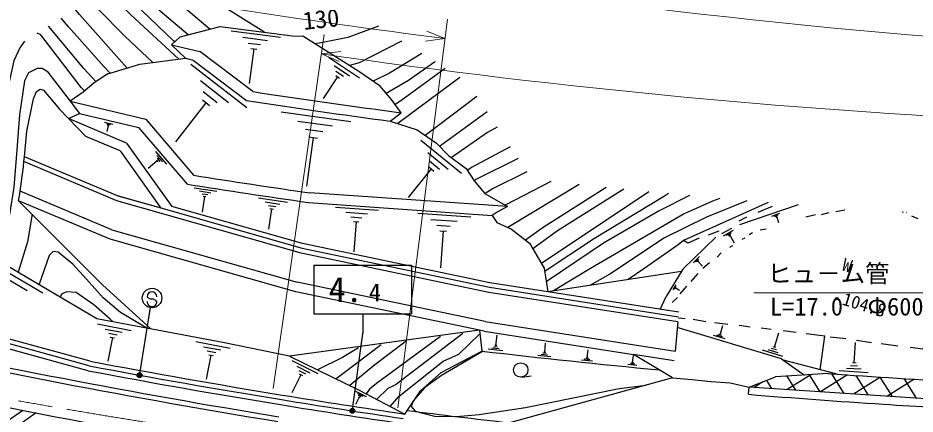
# Model space of a CAD drawing. Units: millimetres, scale not verified. Extents: x -1553829 to 1976667, y 20000 to 3795123.
# Drawn here: x 124698 to 216488, y 287572 to 328146 of the extents above; entities that cross this region are included whole.
import ezdxf
from ezdxf.enums import TextEntityAlignment as Align

# ---------------------------------------------------------------- set-up
doc = ezdxf.new("R2010")
doc.units = ezdxf.units.MM
doc.header["$LTSCALE"] = 1000
doc.header["$PDMODE"] = 32
doc.header["$PDSIZE"] = 500
doc.linetypes.add('CHAIN', pattern=[18.5, 12, -1.5, 3.5, -1.5])
for name, color, linetype, lineweight in [('M-BGD', 7, 'Continuous', 25), ('M-BMK', 2, 'CHAIN', 13), ('M-STR-HTXT', 7, 'Continuous', 13), ('M-STR-STRC', 7, 'Continuous', 25)]:
    doc.layers.add(name, color=color, linetype=linetype, lineweight=lineweight)
doc.styles.add('ＭＳ ゴシック', font='')
doc.styles.get('ＭＳ ゴシック').set_extended_font_data('MS Gothic')

msp = doc.modelspace()

# ---------------------------------------------------------------- linework, layer by layer
at = {"layer": 'M-BGD'}
for p, q in [((141307, 326199), (145384, 327281)), ((145384, 327281), (152756, 326320)), ((146500, 326833), (151563, 326173)), ((140400, 325386), (141307, 326199)), ((147699, 326162), (150231, 325832)), ((152756, 326320), (153844, 326294)), ((159588, 322655), (153844, 326294)), ((140400, 325386), (143311, 324696)), ((141833, 324019), (140400, 325386)), ((148266, 325573), (149532, 325408)), ((148833, 324984), (148371, 321440)), ((148517, 325025), (149150, 324943)), ((148722, 320600), (143311, 324696)), ((156459, 324141), (159643, 322006)), ((133897, 322406), (137166, 323417)), ((137166, 323417), (141833, 324019)), ((141833, 324019), (142619, 323833)), ((142392, 323412), (148128, 318957)), ((142619, 323833), (148078, 319687)), ((157041, 323289), (158633, 322221)), ((133897, 322406), (132491, 321506)), ((157211, 322252), (157609, 321985)), ((157226, 322704), (158022, 322170)), ((161774, 321144), (159588, 322655)), ((132491, 321506), (131368, 320539)), ((143380, 321724), (146249, 319497)), ((157410, 322118), (155916, 319889)), ((169906, 322038), (163570, 317321)), ((126291, 319857), (126592, 320626)), ((126592, 320626), (126958, 320856)), ((126958, 320856), (127327, 320730)), ((127327, 320730), (128937, 318795)), ((131368, 320539), (130045, 319619)), ((143652, 320594), (145086, 319480)), ((162931, 319778), (161774, 321144)), ((125624, 316557), (126291, 319857)), ((130045, 319619), (137772, 317787)), ((130045, 319619), (131010, 318365)), ((143923, 319463), (140805, 315447)), ((143565, 319742), (144282, 319185)), ((163903, 318438), (162931, 319778)), ((128937, 318795), (131631, 316008)), ((151634, 318542), (158770, 317554)), ((172697, 318524), (167843, 314984)), ((129858, 317842), (131010, 318365)), ((135804, 315331), (129858, 317842)), ((131010, 318365), (137082, 316926)), ((137772, 317787), (142677, 312028)), ((162790, 317577), (163903, 318438)), ((133554, 317453), (134399, 317253)), ((133746, 317319), (134168, 317219)), ((133917, 317100), (133777, 316508)), ((133831, 317209), (134042, 317159)), ((133864, 317112), (133969, 317087)), ((142035, 311117), (137082, 316926)), ((153319, 317581), (156887, 317087)), ((154112, 316744), (155896, 316497)), ((162790, 317577), (165544, 316673)), ((125353, 313924), (125624, 316557)), ((135153, 314520), (131631, 316008)), ((154906, 315907), (154214, 310912)), ((154460, 315969), (155352, 315845)), ((165544, 316673), (167509, 315333)), ((135804, 315331), (140427, 308838)), ((165923, 315619), (170079, 312233)), ((167509, 315333), (168740, 314045)), ((134889, 309908), (125354, 313934)), ((135153, 314520), (139321, 308668)), ((138776, 314477), (139884, 313177)), ((138923, 314041), (139477, 313391)), ((166623, 314357), (168701, 312664)), ((168740, 314045), (170551, 312716)), ((125279, 312910), (125302, 313428)), ((125302, 313428), (125353, 313924)), ((134806, 309415), (125302, 313428)), ((138940, 313494), (138031, 312719)), ((138871, 313576), (139009, 313413)), ((138932, 313768), (139209, 313443)), ((166804, 313518), (167843, 312671)), ((124853, 309921), (125279, 312910)), ((166985, 312679), (164614, 309770)), ((166725, 312891), (167245, 312467)), ((170551, 312716), (171388, 311456)), ((171388, 311456), (172453, 310179)), ((179238, 311390), (174537, 308953)), ((134308, 306457), (124936, 310414)), ((142728, 310741), (145058, 310389)), ((143275, 310420), (144440, 310244)), ((182108, 311074), (174813, 306685)), ((189249, 310342), (178254, 303002)), ((124770, 309427), (124853, 309921)), ((134142, 305471), (124770, 309427)), ((124770, 309427), (133355, 300806)), ((153687, 304046), (134806, 309415)), ((139336, 308647), (134889, 309908)), ((139336, 308647), (134943, 309896)), ((143531, 310143), (144114, 310055)), ((143787, 309866), (143541, 308235)), ((143642, 309888), (143933, 309844)), ((149299, 309716), (152279, 309265)), ((174772, 308815), (154571, 310233)), ((172453, 310179), (174772, 308815)), ((153824, 304527), (139336, 308647)), ((153829, 305036), (140427, 308838)), ((149999, 309305), (151489, 309080)), ((150326, 308951), (151072, 308838)), ((150654, 308596), (150338, 306510)), ((150468, 308624), (150840, 308568)), ((154430, 309243), (173215, 307923)), ((157181, 308759), (161584, 308450)), ((174772, 308815), (173714, 308266)), ((201445, 309249), (192796, 305336)), ((204528, 309003), (198532, 306964)), ((201859, 308823), (200396, 308234)), ((209295, 308458), (208372, 308293)), ((158251, 308241), (160452, 308087)), ((158770, 307762), (159871, 307685)), ((165615, 308142), (171031, 307761)), ((166931, 307505), (169639, 307315)), ((173714, 308266), (173215, 307923)), ((173215, 307923), (173701, 307188)), ((199234, 307747), (198446, 307337)), ((201842, 307856), (202656, 308133)), ((202073, 307844), (202480, 307982)), ((202203, 307797), (202406, 307866)), ((202281, 307733), (202383, 307767)), ((202332, 307750), (202526, 307180)), ((206304, 307980), (205322, 307756)), ((207669, 308189), (206867, 307985)), ((215303, 308226), (215207, 308249)), ((215639, 308222), (215625, 308188)), ((216129, 307889), (216774, 307612)), ((159014, 307303), (159565, 307264)), ((159290, 307283), (159073, 304201)), ((167570, 306916), (168924, 306821)), ((173701, 307188), (175200, 306510)), ((197719, 306587), (196674, 306048)), ((134308, 306457), (153263, 301076)), ((167871, 306351), (168547, 306303)), ((168209, 306327), (167943, 302536)), ((175200, 306510), (177029, 305093)), ((196094, 305704), (192731, 302415)), ((195369, 305942), (196439, 306352)), ((196903, 305843), (197911, 306406)), ((197211, 305883), (197716, 306164)), ((197394, 305852), (197646, 305993)), ((197513, 305787), (197639, 305857)), ((197576, 305822), (197970, 305116)), ((199848, 306144), (199508, 305922)), ((200642, 306438), (201252, 306552)), ((153121, 300086), (134142, 305471)), ((172977, 301030), (153829, 305036)), ((177029, 305093), (178542, 302509)), ((197808, 304810), (197487, 304648)), ((199068, 305598), (198748, 305436)), ((172861, 300037), (153687, 304046)), ((172963, 300527), (153789, 304536)), ((196650, 304084), (196229, 303658)), ((122064, 303035), (127230, 299984)), ((132770, 297331), (122211, 303567)), ((193782, 303072), (194435, 303711)), ((194009, 303167), (194336, 303486)), ((194155, 303181), (194318, 303341)), ((194260, 303156), (194341, 303236)), ((194300, 303196), (194748, 302738)), ((195450, 303056), (194770, 302467)), ((124713, 302089), (124713, 302089)), ((178542, 302509), (178903, 300101)), ((192578, 302164), (178903, 300101)), ((192731, 302415), (191027, 299610)), ((123051, 301756), (125633, 300231)), ((172511, 297058), (153263, 301076)), ((194273, 301980), (193533, 301136)), ((133355, 300806), (138293, 296291)), ((192289, 297497), (172938, 300531)), ((178903, 300101), (172977, 301030)), ((191735, 300305), (192043, 300812)), ((191862, 300401), (192016, 300654)), ((191952, 300433), (192029, 300560)), ((192022, 300434), (192060, 300498)), ((192041, 300466), (192396, 300250)), ((193115, 300673), (192424, 299895)), ((171914, 296165), (153121, 300086)), ((192212, 297003), (172861, 300037)), ((192304, 297998), (178903, 300101)), ((190400, 298297), (191027, 299610)), ((192198, 299504), (191648, 299006)), ((131990, 292518), (112751, 297786)), ((132098, 292987), (112861, 298254)), ((131873, 292011), (112633, 297279)), ((145653, 294904), (132770, 297331)), ((132822, 296801), (136294, 296127)), ((172511, 297058), (191936, 294015)), ((192212, 297003), (191936, 294015)), ((192957, 297320), (192278, 297402)), ((195098, 297032), (193801, 297244)), ((197320, 296760), (195973, 296934)), ((196573, 295808), (196832, 296648)), ((199632, 296470), (198488, 296637)), ((133623, 296285), (135359, 295948)), ((133989, 295853), (134857, 295685)), ((171914, 296165), (152489, 293505)), ((171956, 295789), (169801, 293697)), ((172394, 296064), (171914, 296165)), ((171914, 296165), (172154, 294027)), ((172394, 296064), (187694, 293669)), ((173602, 294598), (173714, 295655)), ((202837, 293224), (192160, 296440)), ((197063, 295262), (195862, 295632)), ((196800, 295475), (196199, 295660)), ((196686, 295641), (196386, 295734)), ((196648, 295784), (196498, 295831)), ((201763, 296240), (200738, 296375)), ((202100, 294425), (202550, 295884)), ((204337, 295931), (202990, 296105)), ((207273, 295552), (205363, 295796)), ((134356, 295422), (133884, 292991)), ((134139, 295464), (134573, 295380)), ((142893, 294995), (146395, 294316)), ((152489, 293505), (145653, 294904)), ((178595, 293912), (178692, 294831)), ((206764, 292117), (207273, 295552)), ((209404, 295274), (207796, 295466)), ((210261, 292806), (210392, 294902)), ((212019, 294885), (210490, 295118)), ((214713, 294537), (213005, 294769)), ((143700, 294475), (145451, 294135)), ((144070, 294040), (144946, 293870)), ((167986, 291846), (172154, 294027)), ((174309, 294066), (172800, 294226)), ((173947, 294257), (173193, 294337)), ((173775, 294428), (173397, 294468)), ((173696, 294588), (173508, 294608)), ((178745, 293763), (178417, 293798)), ((178677, 293903), (178513, 293921)), ((182953, 293379), (183036, 294168)), ((202950, 293478), (200865, 294120)), ((202493, 293847), (201451, 294168)), ((202297, 294136), (201776, 294296)), ((202231, 294385), (201970, 294465)), ((217287, 294228), (215995, 294383)), ((144440, 293605), (143964, 291153)), ((144221, 293647), (144659, 293562)), ((152489, 293505), (159618, 290023)), ((152715, 293061), (155367, 291737)), ((179210, 293448), (177896, 293587)), ((178895, 293614), (178239, 293684)), ((183480, 292981), (182353, 293100)), ((183210, 293123), (182647, 293183)), ((183082, 293251), (182800, 293281)), ((183023, 293371), (182882, 293386)), ((187701, 292790), (187464, 292816)), ((187652, 292892), (187533, 292904)), ((187593, 292898), (187663, 293563)), ((191844, 293019), (187694, 293669)), ((190297, 292108), (187694, 293669)), ((202837, 293224), (205185, 291564)), ((208507, 291661), (203016, 293098)), ((210448, 292794), (210074, 292818)), ((153245, 292465), (154571, 291803)), ((153444, 292034), (154107, 291703)), ((188038, 292563), (187087, 292663)), ((187810, 292683), (187335, 292733)), ((191684, 291277), (190297, 292108)), ((211702, 291813), (208707, 292001)), ((210972, 292160), (209474, 292254)), ((210616, 292483), (209868, 292530)), ((153643, 291603), (152716, 289747)), ((153478, 291686), (153809, 291521)), ((165877, 289952), (167986, 291846)), ((191684, 291277), (174995, 286683)), ((176239, 291356), (177215, 291482)), ((199521, 290343), (202210, 291371)), ((201837, 290187), (201309, 291026)), ((207639, 291723), (202210, 291371)), ((204305, 290020), (203406, 291448)), ((205836, 291606), (203412, 290080)), ((206772, 289854), (205677, 291595)), ((209561, 291587), (206804, 289852)), ((209240, 289688), (207975, 291699)), ((212953, 291359), (210196, 289624)), ((211708, 289522), (210447, 291526)), ((214176, 289356), (212913, 291361)), ((213588, 289395), (216366, 291144)), ((216643, 289189), (215375, 291205)), ((199459, 289595), (199521, 290343)), ((224003, 288694), (199521, 290343)), ((200928, 290880), (200020, 290309)), ((159223, 289918), (160313, 289373)), ((159605, 289319), (159224, 288556)), ((159441, 289673), (159986, 289401)), ((159523, 289496), (159795, 289360)), ((159536, 289353), (159673, 289285)), ((159618, 290023), (164279, 287579)), ((164279, 287579), (165877, 289952))]:
    msp.add_line(p, q, dxfattribs=at)
for points in [[(144343, 327005), (139788, 330864), (137342, 333299)], [(142107, 326411), (139263, 328847), (135752, 332299)], [(149928, 326689), (149865, 326711), (144599, 330037), (141135, 332820)], [(140751, 325701), (140613, 325815), (136582, 329645), (134633, 331594)], [(133732, 331027), (136208, 328499), (141174, 323934)], [(138495, 323589), (135668, 326233), (132808, 329145), (132090, 329994)], [(135871, 323017), (130996, 328510), (130564, 329034)], [(134148, 322484), (133471, 323187), (129896, 327188), (129120, 328125)], [(132679, 321626), (131456, 322953), (127829, 327312)], [(161605, 327296), (158439, 326147), (155715, 325584), (155089, 325505)], [(131514, 320664), (131163, 321033), (127040, 326427), (126669, 326582)], [(125379, 325771), (124888, 325076), (124290, 323737), (123366, 319634), (122732, 316504), (122295, 311642), (121532, 306886), (121196, 305522)], [(163970, 325798), (163934, 325776), (159598, 323552), (158606, 323277)], [(166013, 324504), (162731, 322499), (161033, 321656)], [(167383, 323636), (167328, 323598), (164673, 321730), (162390, 320417)], [(130068, 319635), (127794, 322590), (127180, 322964), (126650, 322977), (125789, 322512), (125369, 321715), (124842, 318216), (124569, 314635), (124265, 310796), (123834, 308001), (122697, 303901), (122485, 303405)], [(168426, 322976), (163887, 319651), (163301, 319268)], [(171655, 320092), (167866, 317214), (166376, 316106)], [(173747, 316942), (172729, 316423), (169034, 313830)], [(175075, 314943), (171110, 312815), (170687, 312511)], [(175864, 313754), (171544, 311605), (171375, 311475)], [(176768, 312393), (173318, 310691), (172497, 310153)], [(184899, 310780), (178440, 306678), (176643, 305392)], [(186692, 310597), (179905, 306332), (177375, 304502)], [(191258, 310149), (190842, 309893), (183679, 305563), (178627, 302211), (178591, 302184)], [(193413, 309947), (190290, 308405), (184599, 305062), (178750, 301121)], [(196523, 309667), (195760, 309391), (192863, 308097), (183278, 302491), (179480, 300188)], [(199281, 309428), (195156, 307747), (190851, 305619), (185267, 301907), (183223, 300752)], [(126148, 308043), (125662, 305200), (124712, 302090)], [(192796, 305336), (192234, 304899), (188731, 302441), (187122, 301341)], [(194387, 305596), (193247, 305082), (192796, 305336)], [(137899, 296365), (135201, 297966), (133419, 299470), (131702, 301380), (130330, 302911), (128799, 304160), (128300, 304229), (127905, 303798), (126856, 300871), (126838, 300834)], [(134429, 297019), (134117, 297306), (132455, 298771), (130655, 300015), (129682, 300106), (129169, 299847), (129005, 299555)], [(191174, 298176), (191167, 298187), (191116, 298185)], [(170230, 295815), (163429, 290634), (163109, 290472), (162548, 290188), (161404, 289087)], [(161846, 294679), (157933, 291699), (157243, 291184)], [(164403, 295025), (161230, 292622), (158640, 290501)], [(167948, 295506), (161368, 290708), (160660, 290139), (160312, 289660)], [(159529, 294365), (157906, 293376), (155332, 292117)], [(172306, 294011), (168028, 291531), (166313, 290291), (165148, 288937), (164940, 288337), (165336, 287874), (167313, 287374), (169567, 287316), (171904, 287513), (176621, 288238), (186218, 290195), (188962, 290528)], [(162799, 288355), (163687, 289415), (168215, 293005), (169801, 293697)], [(191684, 291277), (193647, 291098), (195612, 290924), (197576, 290756), (199521, 290343)]]:
    msp.add_lwpolyline(points, dxfattribs=at)
for centre, radius in [((208484, 299398), 125), ((208484, 299398), 62.5), ((176145, 292089), 738)]:
    msp.add_circle(centre, radius, dxfattribs=at)
for centre, radius, start, end in [((211419, 2029875), 1765248, 274.21554, 274.21554), ((264128, 1076693), 764850, 261.32169, 262.47043), ((264128, 1076693), 765850, 261.28437, 262.39631), ((264128, 1076693), 774250, 260.97517, 261.86536), ((264128, 1076693), 775250, 260.93886, 261.86536), ((279848, 1073722), 796842, 257.49489, 260.72183), ((279848, 1073722), 797342, 257.49525, 260.72183), ((264128, 1076693), 788051, 263.29776, 264.62424), ((279848, 1073722), 794592, 259.28385, 260.72183), ((279848, 1073722), 795592, 259.28096, 260.72183), ((279848, 1073722), 795072, 259.28246, 260.72183), ((264128, 1076693), 787000, 265.88396, 266.90838), ((280079, 1075303), 796191, 260.72375, 261.63712), ((264128, 1076693), 789750, 265.30311, 266.30578), ((280079, 1075303), 797191, 260.72375, 261.6314), ((280079, 1075303), 796671, 260.72375, 261.63053), ((264128, 1076693), 789750, 266.30586, 267.08379), ((264718, 1076855), 795250, 262.76207, 263.52192)]:
    msp.add_arc(centre, radius, start, end, dxfattribs=at)
at = {"layer": 'M-BMK'}
for start, end in [(259.00054, 260.43293), (260.43293, 261.86532)]:
    msp.add_arc((264128, 1076693), 800000, start, end, dxfattribs=at)
at = {"layer": 'M-STR-HTXT'}
for p, q in [((163568, 288209), (168646, 328025)), ((168393, 326041), (166540, 326796)), ((150805, 290204), (156027, 326441)), ((166411, 325769), (168393, 326041)), ((157727, 324698), (155741, 324461)), ((155741, 324461), (157580, 323674)), ((200000, 300000), (219000, 300000))]:
    msp.add_line(p, q, dxfattribs=at)
for centre, radius, start, end in [((279848, 1073722), 750044, 254.90865, 267.95928), ((262394, 1073226), 753074, 256.19488, 262.8294), ((264128, 1076693), 760000, 261.80087, 273.07136)]:
    msp.add_arc(centre, radius, start, end, dxfattribs=at)
at = {"layer": 'M-STR-STRC'}
for p, q in [((154973, 302830), (164973, 302830)), ((154973, 302830), (154973, 297830)), ((164973, 302830), (164973, 297830)), ((138018, 299469), (137919, 299588)), ((138263, 299330), (138018, 299469)), ((138564, 299328), (138263, 299330)), ((138809, 299216), (138564, 299328)), ((137164, 291709), (138258, 298471)), ((138915, 299080), (138809, 299216)), ((154973, 297830), (164973, 297830)), ((159973, 297830), (159973, 295830)), ((158935, 288049), (159973, 295830)), ((125203, 287952), (119911, 284236)), ((126564, 287686), (121303, 283992))]:
    msp.add_line(p, q, dxfattribs=at)
for centre, radius in [((138418, 299459), 1000), ((137141, 291561), 150), ((137141, 291561), 120), ((137141, 291561), 90), ((137141, 291561), 60), ((137141, 291561), 30), ((158915, 287900), 150), ((158915, 287900), 120), ((158915, 287900), 90), ((158915, 287900), 60), ((158915, 287900), 30)]:
    msp.add_circle(centre, radius, dxfattribs=at)
for centre, radius, start, end in [((138419, 299584), 500, 359.55488, 179.55488), ((138415, 299084), 500, 179.55488, 359.55488), ((279848, 1073722), 800842, 257.49787, 260.72183)]:
    msp.add_arc(centre, radius, start, end, dxfattribs=at)
for p in [(137141, 291561), (158915, 287900)]:
    msp.add_point(p, dxfattribs=at)

# ---------------------------------------------------------------- texts
at = {"layer": 'M-BGD', "style": 'ＭＳ ゴシック'}
msp.add_text('130', height=1833, rotation=6.034, dxfattribs=at).set_placement((155705, 328024), align=Align.MIDDLE_CENTER)
for s, p in [('W', (209320, 303581)), ('104.8', (209334, 300057))]:
    msp.add_text(s, height=1320, rotation=343.034, dxfattribs=at).set_placement(p, align=Align.TOP_LEFT)
at = {"layer": 'M-STR-HTXT', "style": 'ＭＳ ゴシック'}
msp.add_text('ヒュ－ム管', height=1833, dxfattribs=at).set_placement((201375, 300500), align=Align.BOTTOM_LEFT)
msp.add_text('L=17.0\u3000Φ600', height=1833, dxfattribs=at).set_placement((209500, 299500), align=Align.TOP_CENTER)
at = {"layer": 'M-STR-STRC', "style": 'ＭＳ ゴシック'}
msp.add_text('4.', height=2566, dxfattribs=at).set_placement((159973, 300330), align=Align.MIDDLE_RIGHT)
msp.add_text('4', height=1833, dxfattribs=at).set_placement((161223, 298580), align=Align.BOTTOM_CENTER)

doc.saveas('drawing.dxf')
